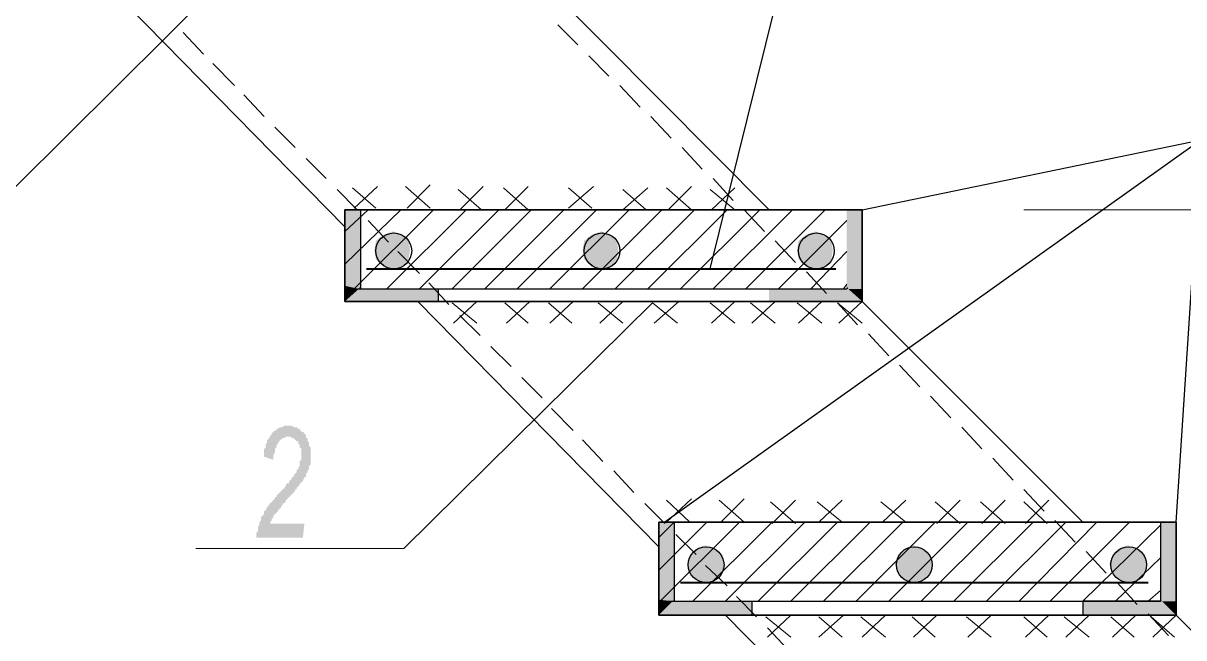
# Model space of a CAD drawing. Header units: millimetres. Extents: x 1372 to 666090, y 1285 to 31551.
# Drawn here: x 607631 to 610747, y 23998 to 25647 of the extents above; entities that cross this region are included whole.
import ezdxf

# ---------------------------------------------------------------- set-up
doc = ezdxf.new("R2010")
doc.units = ezdxf.units.MM
for name, color, linetype in [('PDF _0', 7, 'Continuous'), ('PDF _Аннотация - Текст_Ном._пера__1', 7, 'Continuous'), ('PDF _Конструктив - Стены Несущие_Ном._пера__21', 7, 'Continuous'), ('PDF _план', 7, 'Continuous'), ('PDF _размеры', 7, 'Continuous')]:
    doc.layers.add(name, color=color, linetype=linetype)

msp = doc.modelspace()

# ---------------------------------------------------------------- hatches: boundary and pattern name
at = {"layer": 'PDF _Аннотация - Текст_Ном._пера__1', "transparency": 33554559}
msp.add_hatch(color=256, dxfattribs=at).paths.add_polyline_path([(608256.8, 24266.7), (608256.8, 24275.1), (608256.8, 24279.2), (608261, 24283.4), (608261, 24287.6), (608261, 24291.7), (608261, 24295.9), (608261, 24295.9), (608265.2, 24300.1), (608265.2, 24304.3), (608265.2, 24308.4), (608269.3, 24312.6), (608269.3, 24312.6), (608269.3, 24316.8), (608269.3, 24320.9), (608273.5, 24325.1), (608273.5, 24325.1), (608277.7, 24329.3), (608277.7, 24333.5), (608277.7, 24337.6), (608281.9, 24337.6), (608281.9, 24341.8), (608286, 24346), (608286, 24346), (608286, 24350.1), (608290.2, 24350.1), (608290.2, 24354.3), (608290.2, 24354.3), (608294.4, 24358.5), (608294.4, 24358.5), (608298.5, 24362.7), (608298.5, 24362.7), (608302.7, 24366.8), (608302.7, 24366.8), (608306.9, 24371), (608306.9, 24375.2), (608311.1, 24375.2), (608311.1, 24379.3), (608315.2, 24383.5), (608319.4, 24387.7), (608319.4, 24387.7), (608323.6, 24391.9), (608327.7, 24396), (608331.9, 24400.2), (608331.9, 24400.2), (608336.1, 24404.4), (608336.1, 24408.5), (608340.3, 24412.7), (608344.4, 24412.7), (608344.4, 24416.9), (608348.6, 24421.1), (608348.6, 24421.1), (608352.8, 24425.2), (608352.8, 24429.4), (608356.9, 24429.4), (608356.9, 24433.6), (608356.9, 24433.6), (608356.9, 24433.6), (608361.1, 24437.7), (608365.3, 24441.9), (608365.3, 24446.1), (608365.3, 24450.3), (608369.5, 24450.3), (608369.5, 24454.4), (608373.6, 24458.6), (608373.6, 24462.8), (608373.6, 24466.9), (608373.6, 24466.9), (608373.6, 24471.1), (608377.8, 24475.3), (608377.8, 24479.5), (608377.8, 24479.5), (608377.8, 24487.8), (608377.8, 24487.8), (608377.8, 24492), (608377.8, 24496.1), (608377.8, 24500.3), (608377.8, 24504.5), (608373.6, 24508.7), (608373.6, 24512.8), (608373.6, 24517), (608369.5, 24517), (608369.5, 24521.2), (608369.5, 24525.3), (608365.3, 24525.3), (608361.1, 24529.5), (608361.1, 24529.5), (608356.9, 24533.7), (608356.9, 24533.7), (608352.8, 24533.7), (608348.6, 24537.9), (608348.6, 24537.9), (608344.4, 24537.9), (608344.4, 24537.9), (608340.3, 24537.9), (608336.1, 24537.9), (608336.1, 24537.9), (608331.9, 24533.7), (608327.7, 24533.7), (608327.7, 24533.7), (608323.6, 24529.5), (608319.4, 24529.5), (608319.4, 24525.3), (608315.2, 24521.2), (608315.2, 24521.2), (608315.2, 24517), (608311.1, 24517), (608311.1, 24512.8), (608311.1, 24508.7), (608306.9, 24504.5), (608306.9, 24500.3), (608306.9, 24496.1), (608306.9, 24496.1), (608302.7, 24487.8), (608302.7, 24483.6), (608302.7, 24479.5), (608302.7, 24475.3), (608277.7, 24483.6), (608277.7, 24487.8), (608277.7, 24492), (608277.7, 24496.1), (608277.7, 24500.3), (608277.7, 24504.5), (608281.9, 24508.7), (608281.9, 24508.7), (608281.9, 24512.8), (608281.9, 24517), (608286, 24521.2), (608286, 24525.3), (608286, 24529.5), (608290.2, 24529.5), (608290.2, 24533.7), (608294.4, 24537.9), (608294.4, 24542), (608298.5, 24542), (608298.5, 24546.2), (608298.5, 24546.2), (608302.7, 24550.4), (608302.7, 24550.4), (608306.9, 24554.5), (608311.1, 24554.5), (608311.1, 24558.7), (608315.2, 24558.7), (608315.2, 24558.7), (608319.4, 24562.9), (608323.6, 24562.9), (608323.6, 24562.9), (608327.7, 24562.9), (608331.9, 24567.1), (608331.9, 24567.1), (608336.1, 24567.1), (608340.3, 24567.1), (608340.3, 24567.1), (608344.4, 24567.1), (608348.6, 24567.1), (608352.8, 24567.1), (608352.8, 24567.1), (608356.9, 24562.9), (608361.1, 24562.9), (608361.1, 24562.9), (608365.3, 24562.9), (608369.5, 24558.7), (608369.5, 24558.7), (608373.6, 24558.7), (608373.6, 24554.5), (608377.8, 24554.5), (608377.8, 24550.4), (608382, 24550.4), (608386.1, 24546.2), (608386.1, 24546.2), (608390.3, 24542), (608390.3, 24537.9), (608390.3, 24533.7), (608394.5, 24533.7), (608394.5, 24529.5), (608394.5, 24525.3), (608398.7, 24521.2), (608398.7, 24517), (608398.7, 24517), (608398.7, 24512.8), (608402.8, 24508.7), (608402.8, 24504.5), (608402.8, 24500.3), (608402.8, 24496.1), (608402.8, 24492), (608402.8, 24487.8), (608402.8, 24487.8), (608402.8, 24483.6), (608402.8, 24479.5), (608402.8, 24475.3), (608402.8, 24471.1), (608402.8, 24466.9), (608402.8, 24462.8), (608398.7, 24458.6), (608398.7, 24458.6), (608398.7, 24454.4), (608398.7, 24450.3), (608394.5, 24446.1), (608394.5, 24441.9), (608390.3, 24437.7), (608390.3, 24433.6), (608390.3, 24429.4), (608390.3, 24429.4), (608386.1, 24429.4), (608386.1, 24429.4), (608386.1, 24425.2), (608386.1, 24425.2), (608382, 24421.1), (608382, 24421.1), (608382, 24416.9), (608377.8, 24416.9), (608377.8, 24412.7), (608373.6, 24412.7), (608373.6, 24408.5), (608369.5, 24404.4), (608369.5, 24404.4), (608365.3, 24400.2), (608365.3, 24396), (608361.1, 24396), (608361.1, 24391.9), (608356.9, 24387.7), (608352.8, 24383.5), (608348.6, 24379.3), (608348.6, 24379.3), (608344.4, 24375.2), (608340.3, 24371), (608336.1, 24366.8), (608336.1, 24362.7), (608331.9, 24358.5), (608327.7, 24358.5), (608327.7, 24354.3), (608323.6, 24350.1), (608323.6, 24346), (608319.4, 24346), (608319.4, 24341.8), (608315.2, 24341.8), (608315.2, 24337.6), (608311.1, 24333.5), (608311.1, 24333.5), (608306.9, 24329.3), (608306.9, 24329.3), (608302.7, 24325.1), (608302.7, 24320.9), (608298.5, 24316.8), (608298.5, 24312.6), (608298.5, 24312.6), (608294.4, 24308.4), (608294.4, 24304.3), (608294.4, 24304.3), (608386.1, 24304.3), (608382, 24266.7)])

# ---------------------------------------------------------------- linework, layer by layer
at = {"layer": 'PDF _0', "lineweight": 25}
for points in [[(609474.9, 24988.4), (609750.2, 26098), (610572, 26098)], [(608148.4, 25743.4), (607481, 25080.1)], [(610726.3, 24308.4), (610793, 25334.6), (609353.9, 24308.4), (609566.7, 24308.4)], [(609883.7, 25146.9), (610793, 25334.6)], [(609320.5, 24896.6), (608653.1, 24237.5)]]:
    msp.add_lwpolyline(points, dxfattribs=at)
at = {"layer": 'PDF _0', "lineweight": 9}
msp.add_lwpolyline([(611256.1, 25146.9), (612323.9, 25146.9), (610317.5, 25146.9)], dxfattribs=at)
at = {"layer": 'PDF _0', "transparency": 33554559}
for points in [[(608494.6, 24942.5), (608536.3, 24942.5), (608494.6, 25146.9)], [(608536.3, 24942.5), (608494.6, 25146.9), (608536.3, 25146.9)], [(609842, 24942.5), (609883.7, 24942.5), (609842, 25146.9)], [(609883.7, 24942.5), (609842, 25146.9), (609883.7, 25146.9)], [(608494.6, 24942.5), (608494.6, 24934.1), (608532.1, 24934.1)], [(608494.6, 24942.5), (608536.3, 24942.5), (608532.1, 24934.1)], [(608494.6, 24934.1), (608532.1, 24934.1), (608494.6, 24900.8)], [(608494.6, 24900.8), (608744.9, 24900.8), (608532.1, 24934.1)], [(608536.3, 24942.5), (608532.1, 24934.1), (608536.3, 24934.1)], [(608744.9, 24900.8), (608532.1, 24934.1), (608744.9, 24934.1)], [(609633.4, 24900.8), (609883.7, 24900.8), (609633.4, 24934.1)], [(609883.7, 24900.8), (609633.4, 24934.1), (609846.1, 24934.1)], [(609842, 24942.5), (609842, 24934.1), (609846.1, 24934.1)], [(609842, 24942.5), (609846.1, 24934.1), (609883.7, 24934.1)], [(609842, 24942.5), (609883.7, 24942.5), (609883.7, 24934.1)], [(609846.1, 24934.1), (609883.7, 24934.1), (609883.7, 24900.8)], [(609337.2, 24099.9), (609378.9, 24099.9), (609337.2, 24308.4)], [(609378.9, 24099.9), (609337.2, 24308.4), (609378.9, 24308.4)], [(610684.6, 24099.9), (610726.3, 24099.9), (610684.6, 24308.4)], [(610726.3, 24099.9), (610684.6, 24308.4), (610726.3, 24308.4)], [(609337.2, 24099.9), (609337.2, 24095.7), (609374.8, 24095.7)], [(609337.2, 24099.9), (609378.9, 24099.9), (609374.8, 24095.7)], [(609337.2, 24095.7), (609374.8, 24095.7), (609337.2, 24058.1)], [(609337.2, 24058.1), (609587.5, 24058.1), (609374.8, 24095.7)], [(609378.9, 24099.9), (609374.8, 24095.7), (609378.9, 24095.7)], [(609587.5, 24058.1), (609374.8, 24095.7), (609587.5, 24095.7)], [(610476, 24058.1), (610726.3, 24058.1), (610476, 24095.7)], [(610726.3, 24058.1), (610476, 24095.7), (610688.8, 24095.7)], [(610684.6, 24099.9), (610684.6, 24095.7), (610688.8, 24095.7)], [(610684.6, 24099.9), (610688.8, 24095.7), (610726.3, 24095.7)], [(610684.6, 24099.9), (610726.3, 24099.9), (610726.3, 24095.7)], [(610688.8, 24095.7), (610726.3, 24095.7), (610726.3, 24058.1)]]:
    msp.add_solid(points, dxfattribs=at)
at = {"layer": 'PDF _Конструктив - Стены Несущие_Ном._пера__21', "lineweight": 30}
for points in [[(608494.6, 25101), (607864.7, 25743.4)], [(609633.4, 25146.9), (609041.1, 25743.4)], [(609120.3, 25589), (609066.1, 25643.3)], [(608115, 25564), (608060.8, 25622.4)], [(609203.7, 25505.6), (609149.5, 25559.8)], [(608198.4, 25480.6), (608140, 25539)], [(608277.7, 25397.2), (608223.5, 25455.6)], [(609287.2, 25422.2), (609232.9, 25480.6)], [(609370.6, 25338.8), (609316.4, 25397.2)], [(608361.1, 25313.7), (608306.9, 25368)], [(609454, 25255.3), (609399.8, 25313.7)], [(608444.5, 25230.3), (608390.3, 25284.5)], [(609537.5, 25171.9), (609483.2, 25230.3)], [(608528, 25146.9), (608473.7, 25201.1)], [(609620.9, 25088.5), (609566.7, 25146.9)], [(608611.4, 25059.3), (608557.2, 25117.7)], [(609704.3, 25005.1), (609650.1, 25063.5)], [(608694.8, 24975.9), (608636.4, 25034.3)], [(609787.7, 24921.6), (609733.5, 24980)], [(608774.1, 24892.4), (608719.9, 24950.8)], [(609337.2, 24241.7), (608690.7, 24900.8)], [(609871.2, 24838.2), (609816.9, 24896.6)], [(610476, 24308.4), (609883.7, 24900.8)], [(608857.5, 24809), (608803.3, 24863.2)], [(609954.6, 24754.8), (609900.4, 24813.2)], [(608940.9, 24725.6), (608886.7, 24779.8)], [(610038, 24671.3), (609983.8, 24729.7)], [(609024.4, 24642.1), (608970.1, 24696.4)], [(610121.4, 24587.9), (610067.2, 24646.3)], [(609107.8, 24554.5), (609049.4, 24612.9)], [(610204.9, 24504.5), (610150.6, 24562.9)], [(609187.1, 24471.1), (609132.8, 24529.5)], [(610288.3, 24421.1), (610234.1, 24479.5)], [(609270.5, 24387.7), (609216.3, 24446.1)], [(610371.7, 24337.6), (610317.5, 24396)], [(609353.9, 24304.3), (609299.7, 24358.5)], [(610455.2, 24254.2), (610400.9, 24312.6)], [(609437.3, 24220.8), (609383.1, 24275.1)], [(610538.6, 24170.8), (610484.4, 24229.2)], [(609520.8, 24137.4), (609462.4, 24191.6)], [(610622, 24087.3), (610567.8, 24145.7)], [(609600, 24054), (609545.8, 24108.2)], [(609516.6, 24058.1), (612603.4, 20921.3), (613233.3, 21551.1), (610726.3, 24058.1)], [(610705.4, 24003.9), (610651.2, 24062.3)], [(609683.5, 23966.4), (609629.2, 24024.8)]]:
    msp.add_lwpolyline(points, dxfattribs=at)
for points in [[(609883.7, 25146.9), (608494.6, 25146.9), (608494.6, 24900.8), (609883.7, 24900.8)], [(609883.7, 25146.9), (608494.6, 25146.9), (608494.6, 24900.8), (609883.7, 24900.8)], [(610726.3, 24308.4), (609337.2, 24308.4), (609337.2, 24058.1), (610726.3, 24058.1)]]:
    msp.add_lwpolyline(points, close=True, dxfattribs=at)
at = {"layer": 'PDF _план', "lineweight": 40}
for points in [[(608553, 24988.4), (609812.8, 24988.4)], [(609395.6, 24145.7), (610651.2, 24145.7)]]:
    msp.add_lwpolyline(points, dxfattribs=at)
at = {"layer": 'PDF _план', "lineweight": 30}
for points in [[(608494.6, 24934.1), (609842, 24934.1)], [(609337.2, 24095.7), (610684.6, 24095.7)]]:
    msp.add_lwpolyline(points, dxfattribs=at)
at = {"layer": 'PDF _план', "lineweight": 25}
for centre in [(608626, 25036.3), (609185, 25036.3), (609760.6, 25036.3), (609464.5, 24193.7), (610023.4, 24193.7), (610599.1, 24193.7)]:
    msp.add_circle(centre, 48, dxfattribs=at)
at = {"layer": 'PDF _план', "transparency": 33554559}
for points in [[(608623.9, 25088.5), (608598.9, 25080.1), (608648.9, 25080.1)], [(609182.9, 25088.5), (609157.9, 25080.1), (609207.9, 25080.1)], [(609758.5, 25088.5), (609733.5, 25080.1), (609783.6, 25080.1)], [(608573.9, 25038.4), (608669.8, 25038.4), (608578, 25063.5)], [(608578, 25063.5), (608665.6, 25063.5), (608598.9, 25080.1)], [(608669.8, 25038.4), (608578, 25063.5), (608665.6, 25063.5)], [(608665.6, 25063.5), (608598.9, 25080.1), (608648.9, 25080.1)], [(609132.8, 25038.4), (609228.8, 25038.4), (609137, 25063.5)], [(609137, 25063.5), (609224.6, 25063.5), (609157.9, 25080.1)], [(609228.8, 25038.4), (609137, 25063.5), (609224.6, 25063.5)], [(609224.6, 25063.5), (609157.9, 25080.1), (609207.9, 25080.1)], [(609708.5, 25038.4), (609804.4, 25038.4), (609712.7, 25063.5)], [(609712.7, 25063.5), (609800.3, 25063.5), (609733.5, 25080.1)], [(609804.4, 25038.4), (609712.7, 25063.5), (609800.3, 25063.5)], [(609800.3, 25063.5), (609733.5, 25080.1), (609783.6, 25080.1)], [(608578, 25013.4), (608665.6, 25013.4), (608573.9, 25038.4)], [(608665.6, 25013.4), (608573.9, 25038.4), (608669.8, 25038.4)], [(609137, 25013.4), (609224.6, 25013.4), (609132.8, 25038.4)], [(609224.6, 25013.4), (609132.8, 25038.4), (609228.8, 25038.4)], [(609712.7, 25013.4), (609800.3, 25013.4), (609708.5, 25038.4)], [(609800.3, 25013.4), (609708.5, 25038.4), (609804.4, 25038.4)], [(608578, 25013.4), (608598.9, 24992.5), (608648.9, 24992.5)], [(608578, 25013.4), (608665.6, 25013.4), (608648.9, 24992.5)], [(608598.9, 24992.5), (608648.9, 24992.5), (608623.9, 24988.4)], [(609137, 25013.4), (609157.9, 24992.5), (609207.9, 24992.5)], [(609137, 25013.4), (609224.6, 25013.4), (609207.9, 24992.5)], [(609157.9, 24992.5), (609207.9, 24992.5), (609182.9, 24988.4)], [(609712.7, 25013.4), (609733.5, 24992.5), (609783.6, 24992.5)], [(609712.7, 25013.4), (609800.3, 25013.4), (609783.6, 24992.5)], [(609733.5, 24992.5), (609783.6, 24992.5), (609758.5, 24988.4)], [(609462.4, 24245.9), (609437.3, 24237.5), (609487.4, 24237.5)], [(610021.3, 24245.9), (609996.3, 24237.5), (610046.4, 24237.5)], [(610597, 24245.9), (610572, 24237.5), (610622, 24237.5)], [(609416.5, 24195.8), (609512.4, 24195.8), (609420.7, 24220.8)], [(609420.7, 24220.8), (609508.3, 24220.8), (609437.3, 24237.5)], [(609512.4, 24195.8), (609420.7, 24220.8), (609508.3, 24220.8)], [(609508.3, 24220.8), (609437.3, 24237.5), (609487.4, 24237.5)], [(609971.3, 24195.8), (610071.4, 24195.8), (609979.6, 24220.8)], [(609979.6, 24220.8), (610067.2, 24220.8), (609996.3, 24237.5)], [(610071.4, 24195.8), (609979.6, 24220.8), (610067.2, 24220.8)], [(610067.2, 24220.8), (609996.3, 24237.5), (610046.4, 24237.5)], [(610546.9, 24195.8), (610647, 24195.8), (610555.3, 24220.8)], [(610555.3, 24220.8), (610642.9, 24220.8), (610572, 24237.5)], [(610647, 24195.8), (610555.3, 24220.8), (610642.9, 24220.8)], [(610642.9, 24220.8), (610572, 24237.5), (610622, 24237.5)], [(609420.7, 24170.8), (609508.3, 24170.8), (609416.5, 24195.8)], [(609508.3, 24170.8), (609416.5, 24195.8), (609512.4, 24195.8)], [(609979.6, 24170.8), (610067.2, 24170.8), (609971.3, 24195.8)], [(610067.2, 24170.8), (609971.3, 24195.8), (610071.4, 24195.8)], [(610555.3, 24170.8), (610642.9, 24170.8), (610546.9, 24195.8)], [(610642.9, 24170.8), (610546.9, 24195.8), (610647, 24195.8)], [(609420.7, 24170.8), (609437.3, 24154.1), (609487.4, 24154.1)], [(609420.7, 24170.8), (609508.3, 24170.8), (609487.4, 24154.1)], [(609437.3, 24154.1), (609487.4, 24154.1), (609462.4, 24145.7)], [(609979.6, 24170.8), (609996.3, 24154.1), (610046.4, 24154.1)], [(609979.6, 24170.8), (610067.2, 24170.8), (610046.4, 24154.1)], [(609996.3, 24154.1), (610046.4, 24154.1), (610021.3, 24145.7)], [(610555.3, 24170.8), (610572, 24154.1), (610622, 24154.1)], [(610555.3, 24170.8), (610642.9, 24170.8), (610622, 24154.1)], [(610572, 24154.1), (610622, 24154.1), (610597, 24145.7)]]:
    msp.add_solid(points, dxfattribs=at)
at = {"layer": 'PDF _размеры', "lineweight": 9}
for points in [[(608582.2, 25209.5), (608519.6, 25151.1)], [(608657.3, 25209.5), (608724, 25151.1)], [(608724, 25213.6), (608661.5, 25151.1)], [(608865.9, 25209.5), (608803.3, 25146.9)], [(608986.8, 25209.5), (608924.3, 25146.9)], [(609162, 25209.5), (609095.3, 25151.1)], [(609424.8, 25209.5), (609362.3, 25146.9)], [(608515.5, 25205.3), (608578, 25151.1)], [(608799.1, 25201.1), (608861.7, 25146.9)], [(608920.1, 25205.3), (608986.8, 25146.9)], [(609095.3, 25205.3), (609157.9, 25151.1)], [(609308, 25205.3), (609241.3, 25146.9)], [(609241.3, 25201.1), (609303.9, 25146.9)], [(609358.1, 25205.3), (609424.8, 25146.9)], [(609474.9, 25201.1), (609541.6, 25146.9)], [(609541.6, 25205.3), (609479.1, 25146.9)], [(608494.6, 25088.5), (608557.2, 25146.9)], [(608494.6, 25000.9), (608644.8, 25146.9)], [(608519.6, 24934.1), (608732.4, 25146.9)], [(608607.2, 24934.1), (608820, 25146.9)], [(608694.8, 24934.1), (608907.6, 25146.9)], [(608782.4, 24934.1), (608995.2, 25146.9)], [(608870, 24934.1), (609082.8, 25146.9)], [(608957.6, 24934.1), (609170.4, 25146.9)], [(609045.2, 24934.1), (609258, 25146.9)], [(609132.8, 24934.1), (609345.6, 25146.9)], [(609220.4, 24934.1), (609433.2, 25146.9)], [(609308, 24934.1), (609520.8, 25146.9)], [(609395.6, 24934.1), (609608.4, 25146.9)], [(609483.2, 24934.1), (609696, 25146.9)], [(609570.8, 24934.1), (609783.6, 25146.9)], [(609658.4, 24934.1), (609842, 25117.7)], [(609746, 24934.1), (609842, 25034.3)], [(609833.6, 24934.1), (609842, 24946.7)], [(608782.4, 24896.6), (608849.2, 24842.4)], [(608849.2, 24900.8), (608786.6, 24842.4)], [(608924.3, 24896.6), (608986.8, 24842.4)], [(608991, 24900.8), (608928.4, 24842.4)], [(609041.1, 24896.6), (609103.6, 24842.4)], [(609107.8, 24900.8), (609045.2, 24842.4)], [(609174.5, 24896.6), (609241.3, 24842.4)], [(609241.3, 24900.8), (609178.7, 24842.4)], [(609320.5, 24896.6), (609387.3, 24842.4)], [(609391.5, 24900.8), (609324.7, 24842.4)], [(609474.9, 24896.6), (609541.6, 24842.4)], [(609541.6, 24900.8), (609479.1, 24842.4)], [(609583.3, 24896.6), (609650.1, 24842.4)], [(609650.1, 24900.8), (609587.5, 24842.4)], [(609708.5, 24896.6), (609775.2, 24842.4)], [(609775.2, 24900.8), (609712.7, 24842.4)], [(609816.9, 24896.6), (609883.7, 24842.4)], [(609883.7, 24900.8), (609821.1, 24842.4)], [(609424.8, 24371), (609358.1, 24308.4)], [(609358.1, 24366.8), (609420.7, 24308.4)], [(609499.9, 24366.8), (609566.7, 24308.4)], [(609566.7, 24371), (609504.1, 24308.4)], [(609704.3, 24366.8), (609641.7, 24304.3)], [(609829.5, 24366.8), (609766.9, 24308.4)], [(610000.5, 24366.8), (609937.9, 24308.4)], [(610146.5, 24366.8), (610083.9, 24304.3)], [(610267.4, 24366.8), (610204.9, 24304.3)], [(610384.2, 24366.8), (610321.7, 24304.3)], [(609637.6, 24362.7), (609704.3, 24304.3)], [(609762.7, 24362.7), (609829.5, 24308.4)], [(609933.7, 24362.7), (610000.5, 24308.4)], [(610079.7, 24362.7), (610146.5, 24304.3)], [(610200.7, 24362.7), (610267.4, 24304.3)], [(610317.5, 24362.7), (610380.1, 24304.3)], [(609337.2, 24266.7), (609378.9, 24308.4)], [(609337.2, 24179.1), (609466.5, 24308.4)], [(609341.4, 24095.7), (609554.1, 24308.4)], [(609429, 24095.7), (609641.7, 24308.4)], [(609516.6, 24095.7), (609729.3, 24308.4)], [(609604.2, 24095.7), (609816.9, 24308.4)], [(609691.8, 24095.7), (609904.5, 24308.4)], [(609779.4, 24095.7), (609992.1, 24308.4)], [(609867, 24095.7), (610079.7, 24308.4)], [(609954.6, 24095.7), (610167.3, 24308.4)], [(610042.2, 24095.7), (610254.9, 24308.4)], [(610129.8, 24095.7), (610342.5, 24308.4)], [(610217.4, 24095.7), (610430.1, 24308.4)], [(610305, 24095.7), (610513.6, 24308.4)], [(610388.4, 24095.7), (610601.2, 24308.4)], [(610476, 24095.7), (610684.6, 24300.1)], [(608094.2, 24237.5), (608653.1, 24237.5)], [(610563.6, 24095.7), (610684.6, 24212.5)], [(610651.2, 24095.7), (610684.6, 24124.9)], [(609625.1, 24054), (609691.8, 23999.7)], [(609691.8, 24058.1), (609629.2, 23999.7)], [(609833.6, 24058.1), (609766.9, 23999.7)], [(609766.9, 24054), (609829.5, 23999.7)], [(609879.5, 24054), (609946.2, 23999.7)], [(609946.2, 24058.1), (609883.7, 23999.7)], [(610017.2, 24054), (610079.7, 23999.7)], [(610083.9, 24058.1), (610021.3, 23999.7)], [(610163.2, 24054), (610229.9, 23999.7)], [(610229.9, 24058.1), (610167.3, 23999.7)], [(610317.5, 24054), (610380.1, 23999.7)], [(610384.2, 24058.1), (610321.7, 23999.7)], [(610426, 24054), (610492.7, 23999.7)], [(610492.7, 24058.1), (610430.1, 23999.7)], [(610551.1, 24054), (610613.7, 23999.7)], [(610617.8, 24058.1), (610555.3, 23999.7)], [(610659.6, 24054), (610722.1, 23999.7)], [(610726.3, 24058.1), (610663.7, 23999.7)]]:
    msp.add_lwpolyline(points, dxfattribs=at)
at = {"layer": 'PDF _размеры', "lineweight": 30}
for points in [[(608494.6, 25146.9), (609883.7, 25146.9), (609883.7, 24900.8), (608494.6, 24900.8)], [(609337.2, 24308.4), (610726.3, 24308.4), (610726.3, 24058.1), (609337.2, 24058.1)]]:
    msp.add_lwpolyline(points, close=True, dxfattribs=at)
for points in [[(608494.6, 25146.9), (608536.3, 25146.9), (608536.3, 24934.1), (608744.9, 24934.1), (608744.9, 24900.8)], [(609337.2, 24308.4), (609378.9, 24308.4), (609378.9, 24095.7), (609587.5, 24095.7), (609587.5, 24058.1)], [(610726.3, 24308.4), (610684.6, 24308.4), (610684.6, 24095.7), (610476, 24095.7), (610476, 24058.1)]]:
    msp.add_lwpolyline(points, dxfattribs=at)

doc.saveas('drawing.dxf')
